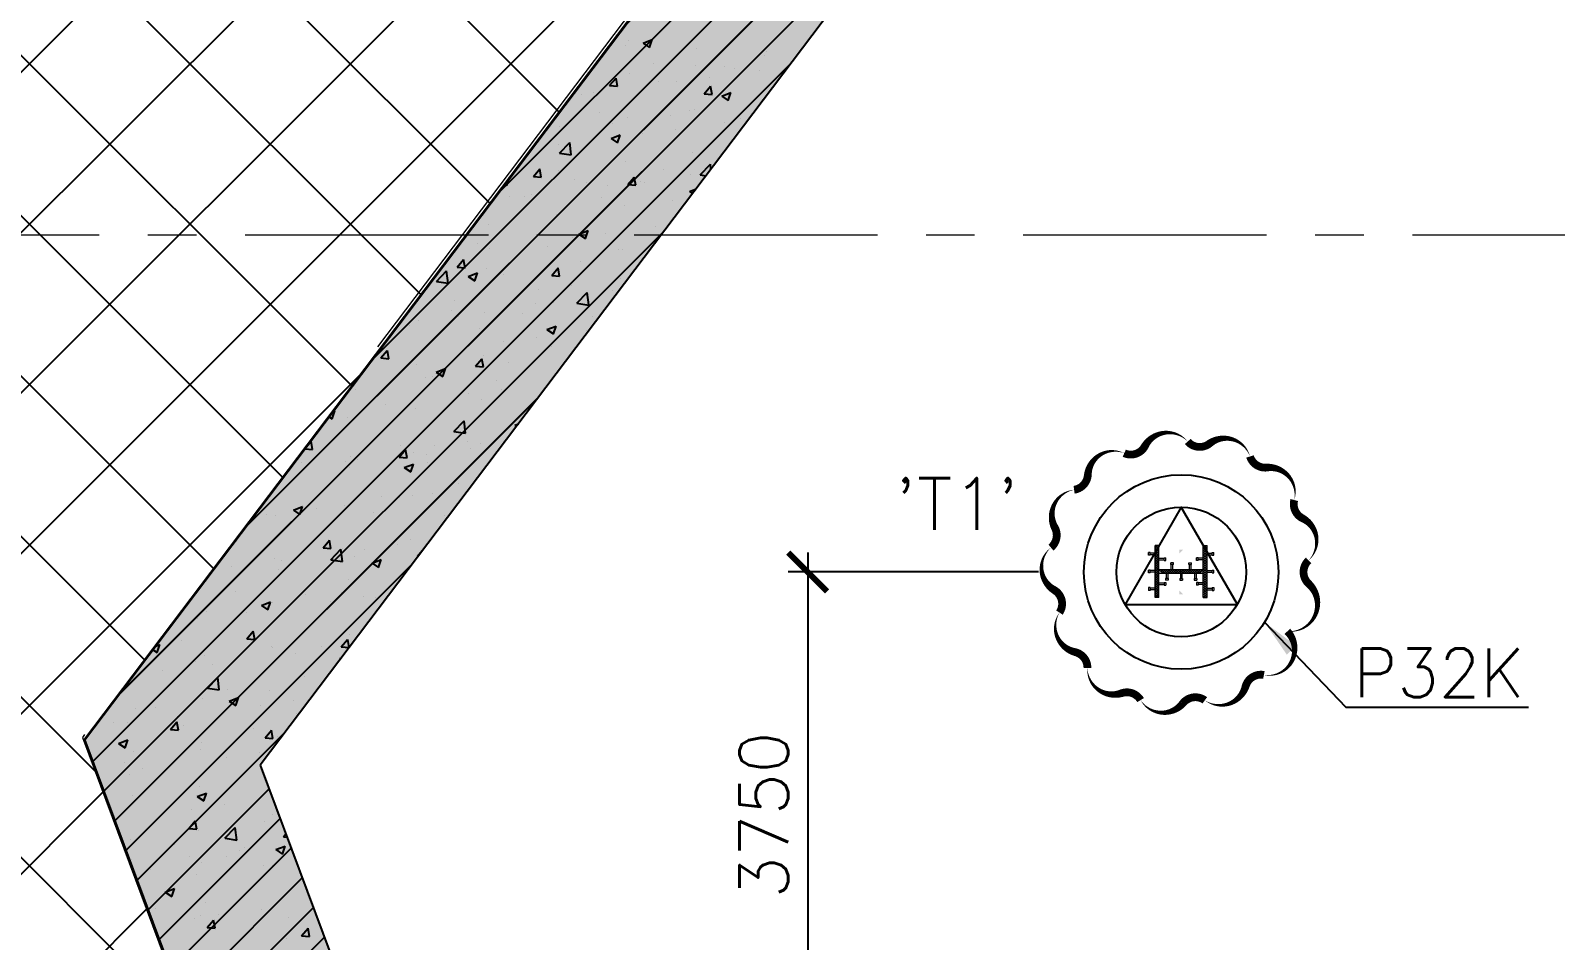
# Model space of a CAD drawing. Header units: millimetres. Extents: x -346728 to 1320345, y -537202 to -385966.
# Drawn here: x 128204 to 139963, y -429659 to -422639 of the extents above; entities that cross this region are included whole.
import ezdxf
from ezdxf.xclip import XClip

# ---------------------------------------------------------------- set-up
doc = ezdxf.new("R2010")
doc.units = ezdxf.units.MM
doc.header["$LTSCALE"] = 100
doc.header["$XCLIPFRAME"] = 2
doc.linetypes.add('DASHED2', pattern=[0.375, 0.25, -0.125])
doc.linetypes.add('X1326_GLB$0$CENTER', pattern=[2, 1.25, -0.25, 0.25, -0.25])
for name, color, linetype, lineweight in [('0 T TEXT', 7, 'Continuous', 13), ('KCMANH', 8, 'Continuous', 13), ('KINGPOST', 5, 'Continuous', 20), ('X1326_GLB$0$A-tim', 8, 'X1326_GLB$0$CENTER', 9)]:
    doc.layers.add(name, color=color, linetype=linetype, lineweight=lineweight)
doc.layers.add('CL load', color=1, linetype='Continuous', plot=False)
for name, color, linetype in [('hach', 253, 'Continuous'), ('PILE MARK', 8, 'Continuous'), ('PL', 3, 'Continuous'), ('PLT', 6, 'Continuous'), ('W2', 4, 'Continuous'), ('XR_1326_csPL$0$hach', 253, 'Continuous'), ('XR_1326_csPL$0$W2', 4, 'Continuous')]:
    doc.layers.add(name, color=color, linetype=linetype)
doc.styles.add('simplex', font='simplex.shx')
doc.dimstyles.new('100', dxfattribs={"dimscale": 150, "dimtxt": 2.5, "dimasz": 2, "dimexe": 1, "dimexo": 1, "dimgap": 1, "dimtad": 1, "dimdec": 0, "dimzin": 0, "dimdsep": 46, "dimtxsty": 'simplex', "dimblk": 'ARCHTICK', "dimcen": 1, "dimdle": 1, "dimclrd": 256, "dimclre": 256, "dimclrt": 6, "dimadec": 0, "dimazin": 0, "dimtfac": 1, "dimtdec": 0, "dimtix": 1, "dimtmove": 2, "dimatfit": 3, "dimfxl": 1, "dimtolj": 1, "dimtzin": 0, "dimarcsym": 0})
pattern_1 = [(45, (188543.33, 11377564.439), (-8.980256121, 8.980256121), []), (135, (188543.33, 11377564.439), (-8.980256121, -8.980256121), [])]

# ---------------------------------------------------------------- blocks, each defined once
blk = doc.blocks.new('_ArchTick')
at = {"color": 0, "linetype": 'ByBlock', "const_width": 0.15}
blk.add_lwpolyline([(-0.5, -0.5), (0.5, 0.5)], dxfattribs=at)
blk = doc.blocks.new('*D309')
at = {"layer": 'CL load', "lineweight": -2, "transparency": 16777216}
for p, q in [((134197, -426666), (134197, -430716)), ((135977, -426816), (134047, -426816)), ((135977, -430566), (134047, -430566))]:
    blk.add_line(p, q, dxfattribs=at)
at = {"layer": 'DEFPOINTS', "color": 0, "transparency": 16777216}
for p in [(136127, -426816, 0), (134197, -430566), (136127, -430566, 0)]:
    blk.add_point(p, dxfattribs=at)
at = {"layer": 'CL load', "lineweight": -2, "transparency": 16777216, "xscale": 300, "yscale": 300, "zscale": 300}
for p, rotation in [((134197, -426816), 90), ((134197, -430566), 270)]:
    blk.add_blockref('_ArchTick', p, dxfattribs=dict(at, rotation=rotation))
at = {"layer": 'CL load', "color": 6, "transparency": 16777216, "insert": (133859, -428691), "char_height": 375, "attachment_point": 5, "rotation": 90, "style": 'simplex'}
blk.add_mtext('\\A1;3750', dxfattribs=at)
blk = doc.blocks.new('LVL-KHUNGTEN')
blk.add_lwpolyline([(61072.9, 41092.8), (119123.5, 41092.8), (119123.5, 61.9), (61072.9, 61.9)], close=True)
blk = doc.blocks.new('mb duong hh')
at = {"layer": '0 T TEXT', "color": 8, "linetype": 'DASHED2', "ltscale": 300}
blk.add_lwpolyline([(75940, 34596), (80501, 41668), (80491, 88861), (75484, 93868), (-20031, 93860), (-33610, 75885), (-26182, 55955), (-6300, 2612), (0, 0)], close=True, dxfattribs=at)
blk = doc.blocks.new('MB HANG RAO TAM')
h = blk.add_hatch()
h.set_pattern_fill('ANSI37', color=8, scale=7000, style=0)
h.set_pattern_definition([(45, (527887.4, 631399.9), (-618.7184, 618.7184), []), (135, (527887.4, 631399.9), (-618.7184, -618.7184), [])])
h.paths.add_polyline_path([(89794, 74797), (94796, 69797), (94804, 22611), (90246, 15544), (52523, -1634), (34324, -9922), (14325, -19029), (8025, -16417), (-19267, 56832), (-5688, 74797), (41806, 74797), (65797, 74797)], flags=16)
h.paths.add_polyline_path([(-17293, 40146), (-15160, 40938), (-12777, 34516), (-15127, 33730), (-10493, 20001), (4784, -19373), (12548, -21453), (91490, 14752), (95488, 20874), (95620, 46027), (95770, 74597), (91825, 78101), (52350, 76926), (14008, 75822), (-9259, 75871), (-23844, 71027), (-24251, 60760)])
at = {"layer": 'XR_1326_csPL$0$W2', "color": 7, "ltscale": 0.5, "elevation": 0}
blk.add_lwpolyline([(8025, -16417), (14325, -19029), (90246, 15544), (94804, 22611), (94796, 69797), (89794, 74797), (-5688, 74797), (-19267, 56832)], close=True, dxfattribs=at)
blk = doc.blocks.new('KP50')
at = {"ltscale": 0.1}
h = blk.add_hatch(color=6, dxfattribs=at)
h.dxf.hatch_style = 1
h.paths.add_polyline_path([(14, 171), (-14, 171), (-14, 142)])
h.paths.add_polyline_path([(-14, -142), (-14, -171), (14, -171)])
at = {"layer": 'KCMANH', "linetype": 'ByBlock'}
h = blk.add_hatch(dxfattribs=at)
h.set_pattern_fill('ANSI37', color=6, scale=4, style=0)
h.set_pattern_definition(pattern_1)
h.paths.add_polyline_path([(-200, 200), (-200, 171), (200, 171), (200, 200)])
h = blk.add_hatch(dxfattribs=at)
h.set_pattern_fill('ANSI37', color=6, scale=4, style=0)
h.set_pattern_definition([(45, (188728.93, 11377564.439), (-8.980256121, 8.980256121), []), (135, (188728.93, 11377564.439), (-8.980256121, -8.980256121), [])])
h.paths.add_polyline_path([(14, 171), (-14, 142), (-14, -142), (14, -171)])
h = blk.add_hatch(dxfattribs=at)
h.set_pattern_fill('ANSI37', color=6, scale=4, style=0)
h.set_pattern_definition(pattern_1)
h.paths.add_polyline_path([(-200, -171), (-200, -200), (200, -200), (200, -171)])
for p, q in [((-125, 253), (-146, 253)), ((-146, 240), (-146, 253)), ((-125, 240), (-146, 240)), ((-142, 200), (-142, 240)), ((-129, 200), (-129, 240)), ((-125, 240), (-125, 253)), ((-10, 253), (10, 253)), ((-10, 240), (-10, 253)), ((-10, 240), (10, 240)), ((-6, 200), (-6, 240)), ((6, 200), (6, 240)), ((10, 240), (10, 253)), ((125, 253), (146, 253)), ((125, 240), (125, 253)), ((125, 240), (146, 240)), ((129, 200), (129, 240)), ((142, 200), (142, 240)), ((146, 240), (146, 253)), ((-85, 131), (-106, 131)), ((-106, 131), (-106, 118)), ((-85, 118), (-106, 118)), ((-102, 171), (-102, 131)), ((-89, 171), (-89, 131)), ((-85, 131), (-85, 118)), ((-67, 100), (-67, 120)), ((-54, 120), (-67, 120)), ((-54, 100), (-54, 120)), ((85, 131), (106, 131)), ((85, 131), (85, 118)), ((85, 118), (106, 118)), ((89, 171), (89, 131)), ((102, 171), (102, 131)), ((106, 131), (106, 118)), ((-54, 100), (-67, 100)), ((-67, 10), (-67, -10)), ((-54, 10), (-67, 10)), ((-14, 116), (-54, 116)), ((-14, 104), (-54, 104)), ((-54, 10), (-54, -10)), ((-14, 6), (-54, 6)), ((14, 76), (54, 76)), ((14, 64), (54, 64)), ((54, 60), (54, 80)), ((54, 80), (67, 80)), ((54, 60), (67, 60)), ((67, 60), (67, 80)), ((-54, -10), (-67, -10)), ((-67, -100), (-67, -120)), ((-54, -100), (-67, -100)), ((-14, -6), (-54, -6)), ((-54, -100), (-54, -120)), ((-14, -104), (-54, -104)), ((-14, -116), (-54, -116)), ((14, -64), (54, -64)), ((14, -76), (54, -76)), ((54, -60), (54, -80)), ((54, -60), (67, -60)), ((54, -80), (67, -80)), ((67, -60), (67, -80)), ((-142, -200), (-142, -240)), ((-129, -200), (-129, -240)), ((-85, -118), (-106, -118)), ((-106, -131), (-106, -118)), ((-85, -131), (-106, -131)), ((-102, -171), (-102, -131)), ((-89, -171), (-89, -131)), ((-85, -131), (-85, -118)), ((-54, -120), (-67, -120)), ((-6, -200), (-6, -240)), ((6, -200), (6, -240)), ((85, -118), (106, -118)), ((85, -131), (85, -118)), ((85, -131), (106, -131)), ((89, -171), (89, -131)), ((102, -171), (102, -131)), ((106, -131), (106, -118)), ((129, -200), (129, -240)), ((142, -200), (142, -240)), ((-125, -240), (-146, -240)), ((-146, -240), (-146, -253)), ((-125, -253), (-146, -253)), ((-125, -240), (-125, -253)), ((-10, -240), (10, -240)), ((-10, -240), (-10, -253)), ((-10, -253), (10, -253)), ((10, -240), (10, -253)), ((125, -240), (146, -240)), ((125, -240), (125, -253)), ((125, -253), (146, -253)), ((146, -240), (146, -253))]:
    blk.add_line(p, q, dxfattribs=at)
at = {"layer": 'KINGPOST', "color": 6, "linetype": 'ByBlock'}
for p, q in [((-200, 200), (200, 200)), ((-200, 171), (-200, 200)), ((-200, 171), (200, 171)), ((-14, 171), (-14, -171)), ((-14, 142), (14, 171)), ((14, 171), (14, -171)), ((200, 171), (200, 200)), ((-200, -171), (200, -171)), ((-200, -171), (-200, -200)), ((-200, -200), (200, -200)), ((-14, -142), (14, -171)), ((200, -171), (200, -200))]:
    blk.add_line(p, q, dxfattribs=at)
blk.add_lwpolyline([(-14, 0), (14, 0)], dxfattribs=at)
blk = doc.blocks.new('B1 Kingpost Layout Plan1')
at = {"layer": 'KCMANH', "linetype": 'ByBlock', "rotation": 90}
blk.add_blockref('KP50', (-13287, -12046, 0), dxfattribs=at)

msp = doc.modelspace()

# ---------------------------------------------------------------- hatches: boundary and pattern name
at = {"ltscale": 0.1}
h = msp.add_hatch(color=6, dxfattribs=at)
h.dxf.hatch_style = 1
h.paths.add_polyline_path([(137091.4, -426645.3), (137062.6, -426645.3), (137062.6, -426674.1)])
h.paths.add_polyline_path([(137062.6, -426958.9), (137062.6, -426987.7), (137091.4, -426987.7)])
at = {"layer": 'hach'}
h = msp.add_hatch(dxfattribs=at)
h.set_pattern_fill('ANSI31', color=256, scale=70)
h.set_pattern_definition([(45, (121918.56, -508591.22), (-157.15448, 157.15448), [])])
h.paths.add_polyline_path([(142200.7, -410142.2), (128621.2, -428107.5), (155914.1, -501359), (162214.1, -503970.9), (238136.4, -469396.6), (242695.2, -462329.4), (242687.2, -415142.7), (237685.1, -410142.2)])
h.paths.add_polyline_path([(142797.9, -411342.2), (129975.7, -428305.7), (156856.2, -500450.6), (162191.6, -502662.6), (237318.8, -468450.4), (241495.1, -461976.1), (241487, -415639.4), (237188.2, -411342.2)], flags=16)
h = msp.add_hatch(dxfattribs=at)
h.set_pattern_fill('AR-CONC', color=256, scale=4)
h.set_pattern_definition([(50, (121918.56, -508591.2), (728.7387, -63.7563), [76.2, -838.2]), (355, (121918.56, -508591.2), (-140.9737, 764.2274), [60.96, -670.5623]), (100.45144, (121979.3, -508596.54), (587.765, 700.471), [64.76, -712.361]), (46.1842, (121918.6, -508388), (1084.316, -168.1693), [114.3, -1257.3]), (96.63556, (122008.9, -508402), (949.6165, 989.7045), [97.14, -1068.5424]), (351.18415, (121918.6, -508388), (949.6165, 989.7045), [91.44, -1005.839]), (21, (122020.16, -508438.8), (606.4576, -409.0608), [76.2, -838.2]), (326, (122020.16, -508438.8), (247.208, 736.752), [60.96, -670.56]), (71.45144, (122070.7, -508472.9), (853.6657, 327.691), [64.76, -712.3598]), (37.5, (121918.56, -508591.22), (12.3544, 338.22016), [0, -662.432, 0, -680.72, 0, -673.1]), (7.5, (121918.56, -508591.22), (267.27865, 400.7223), [0, -388.112, 0, -647.192, 0, -256.54]), (327.5, (121692, -508591.22), (542.3624, -22.91498), [0, -254, 0, -792.48, 0, -1051.56]), (317.5, (121590.4, -508591.2), (592.5167, 101.706), [0, -330.2, 0, -526.288, 0, -746.76])])
h.paths.add_polyline_path([(142200.7, -410142.2), (128621.2, -428107.5), (155914.1, -501359), (162214.1, -503970.9), (238136.4, -469396.6), (242695.2, -462329.4), (242687.2, -415142.7), (237685.1, -410142.2)])
h.paths.add_polyline_path([(142797.9, -411342.2), (129975.7, -428305.7), (156856.2, -500450.6), (162191.6, -502662.6), (237318.8, -468450.4), (241495.1, -461976.1), (241487, -415639.4), (237188.2, -411342.2)], flags=16)

# ---------------------------------------------------------------- linework, layer by layer
at = {"color": 6, "elevation": -2718.3}
msp.add_lwpolyline([(138059.1, -426726.7, 0, 60, 0.5205671), (138012.4, -426402.2, 60, 60, -0.3534527), (137948.8, -426261.1, 0, 60, 0.5205671), (137736.4, -426010.8, 60, 60, -0.3534915), (137607.4, -425925.1, 0, 60, 0.5205671), (137294.6, -425826.2, 60, 60, -0.3944899), (137127.3, -425809.8, 0, 60, 0.520567), (136796.4, -425846.6, 60, 60, -0.3907151), (136638.2, -425900, 0, 60, 0.520567), (136356.9, -426068.8, 60, 60, -0.3534934), (136251.3, -426182.1, 0, 60, 0.5205671), (136102.8, -426474.8, 60, 60, -0.3571345), (136072.5, -426627.9, 0, 60, 0.520567), (136098.2, -426955.6, 60, 60, -0.4289707), (136138.5, -427129.5, 0, 60, 0.520567), (136259.3, -427434.3, 60, 60, -0.3534582), (136353.9, -427556.8, 0, 60, 0.520567), (136618.6, -427750.9, 60, 60, -0.3534893), (136763.9, -427804.3, 0, 60, 0.5205671), (137091.1, -427827.9, 60, 60, -0.3982747), (137259.1, -427806, 0, 60, 0.520567), (137573.7, -427697.6, 60, 60, -0.3869502), (137714.8, -427610.4, 0, 60, 0.7314349), (137895.4, -427274.1, 0, 60, 0.7206829), (138060, -426907.2, 60, 60, -0.4358983)], format="xyseb", close=True, dxfattribs=at)
at = {"layer": 'PL', "elevation": -1404.9}
msp.add_lwpolyline([(136644, -427066.5), (137510, -427066.5), (137077, -426316.5)], close=True, dxfattribs=at)
msp.add_lwpolyline([(136644, -427066.5), (137510, -427066.5), (137077, -426316.5)], close=True, dxfattribs=at)
at = {"layer": 'PL'}
for radius in [750, 750, 500, 500]:
    msp.add_circle((137077, -426816.5, -1404.9), radius, dxfattribs=at)
at = {"layer": 'W2', "ltscale": 0.5, "elevation": -1404.9}
for points in [[(142200.7, -410142.2), (128621.2, -428107.5), (155914.1, -501359), (162214.1, -503970.9), (238136.4, -469396.6), (242695.2, -462329.4), (242686.9, -415142.1), (237685.1, -410142.2)], [(142797.9, -411342.2), (129975.7, -428305.7), (156856.2, -500450.6), (162191.6, -502662.6), (237318.8, -468450.4), (241495.1, -461976.1), (241487, -415639.4), (237188.2, -411342.2)]]:
    msp.add_lwpolyline(points, close=True, dxfattribs=at)
at = {"layer": 'X1326_GLB$0$A-tim', "ltscale": 15}
msp.add_line((120859.5, -424216.4, -1404.9), (255546, -424216.4, -1404.9), dxfattribs=at)
at = {"layer": 'XR_1326_csPL$0$hach', "color": 250}
for p, q in [((131793.3, -423911, -1404.9), (137954.9, -417749.3, -1404.9)), ((130820.1, -425198.5, -1404.9), (136981.7, -419036.8, -1404.9)), ((129846.9, -426485.9, -1404.9), (136008.6, -420324.3, -1404.9)), ((128873.8, -427773.4, -1404.9), (135035.4, -421611.8, -1404.9)), ((132813, -422718.5, -1404.9), (132813, -422718.5, -1404.9)), ((132927.6, -422735.9, -1404.9), (132998.8, -422708.6, -1404.9)), ((132978.2, -422770, -1404.9), (132998.8, -422708.6, -1404.9)), ((132795.9, -422754.1, -1404.9), (132795.9, -422754.1, -1404.9)), ((132927.6, -422735.9, -1404.9), (132978.2, -422770, -1404.9)), ((133338.3, -422777, -1404.9), (133338.3, -422777, -1404.9)), ((133860.7, -422831.2, -1404.9), (133860.7, -422831.2, -1404.9)), ((133880.6, -422799.9, -1404.9), (133880.6, -422799.9, -1404.9)), ((128684.4, -428277.1, -1404.9), (134062.3, -422899.2, -1404.9)), ((133010.1, -422890.6, -1404.9), (133010.1, -422890.6, -1404.9)), ((133333, -422907.4, -1404.9), (133333, -422907.4, -1404.9)), ((133552.5, -422913.5, -1404.9), (133552.5, -422913.5, -1404.9)), ((133635.4, -422931.3, -1404.9), (133635.4, -422931.3, -1404.9)), ((133826.5, -422950.6, -1404.9), (133826.5, -422950.6, -1404.9)), ((132669.9, -423064.1, -1404.9), (132718.9, -423005.7, -1404.9)), ((132669.9, -423064.1, -1404.9), (132730.6, -423069.4, -1404.9)), ((132730.8, -423069.3, -1404.9), (132719.1, -423005.7, -1404.9)), ((132819.8, -422972.4, -1404.9), (132819.8, -422972.4, -1404.9)), ((133042.9, -423033, -1404.9), (133042.9, -423033, -1404.9)), ((133187.4, -423034.7, -1404.9), (133187.4, -423034.7, -1404.9)), ((133398.7, -423127.8, -1404.9), (133447.6, -423069.4, -1404.9)), ((133441.8, -423001.3, -1404.9), (133441.8, -423001.3, -1404.9)), ((133459.6, -423133.1, -1404.9), (133447.8, -423069.4, -1404.9)), ((132450.4, -423134.7, -1404.9), (132450.4, -423134.7, -1404.9)), ((132545.8, -423119.2, -1404.9), (132545.8, -423119.2, -1404.9)), ((133398.7, -423127.8, -1404.9), (133459.4, -423133.1, -1404.9)), ((133534.1, -423144.9, -1404.9), (133605.2, -423117.6, -1404.9)), ((133534.1, -423145, -1404.9), (133584.6, -423179.1, -1404.9)), ((133584.6, -423179.1, -1404.9), (133605.2, -423117.7, -1404.9)), ((133848.4, -423169.4, -1404.9), (133848.4, -423169.4, -1404.9)), ((132593.8, -423270.5, -1404.9), (132593.8, -423270.5, -1404.9)), ((132807.5, -423310.6, -1404.9), (132807.5, -423310.6, -1404.9)), ((133136.1, -423293.5, -1404.9), (133136.1, -423293.5, -1404.9)), ((133286.3, -423256.1, -1404.9), (133286.3, -423256.1, -1404.9)), ((133320.7, -423245.6, -1404.9), (133320.7, -423245.6, -1404.9)), ((133678.5, -423316.4, -1404.9), (133678.5, -423316.4, -1404.9)), ((132285.8, -423382.2, -1404.9), (132285.8, -423382.2, -1404.9)), ((132693.8, -423357.8, -1404.9), (132693.8, -423357.8, -1404.9)), ((132920.1, -423435.5, -1404.9), (132920.1, -423435.5, -1404.9)), ((133174.5, -423402, -1404.9), (133174.5, -423402, -1404.9)), ((133559.3, -423351.3, -1404.9), (133559.3, -423351.3, -1404.9)), ((132278.5, -423519.9, -1404.9), (132278.5, -423519.9, -1404.9)), ((132283.4, -423584.8, -1404.9), (132362.5, -423502.4, -1404.9)), ((132373.8, -423598.8, -1404.9), (132362.6, -423502.3, -1404.9)), ((132680.4, -423472.6, -1404.9), (132751.6, -423445.3, -1404.9)), ((132680.4, -423472.7, -1404.9), (132730.9, -423506.8, -1404.9)), ((132731, -423506.8, -1404.9), (132751.6, -423445.4, -1404.9)), ((132283.4, -423584.9, -1404.9), (132373.8, -423598.9, -1404.9)), ((132795.1, -423648.8, -1404.9), (132795.1, -423648.8, -1404.9)), ((133308.3, -423583.8, -1404.9), (133308.3, -423583.8, -1404.9)), ((133367.7, -423753, -1404.9), (133446.8, -423670.5, -1404.9)), ((133451.2, -423707.6, -1404.9), (133446.9, -423670.5, -1404.9)), ((131877.3, -423834.5, -1404.9), (131897.9, -423773.1, -1404.9)), ((131897.4, -423773.2, -1404.9), (131897.9, -423773, -1404.9)), ((132082.2, -423764.5, -1404.9), (132131.1, -423706.2, -1404.9)), ((132082.2, -423764.5, -1404.9), (132142.9, -423769.8, -1404.9)), ((132143.1, -423769.8, -1404.9), (132131.3, -423706.1, -1404.9)), ((132273.5, -423720.4, -1404.9), (132273.5, -423720.4, -1404.9)), ((132395.9, -423789.7, -1404.9), (132395.9, -423789.7, -1404.9)), ((132810.9, -423828.3, -1404.9), (132859.9, -423769.9, -1404.9)), ((132871.8, -423833.6, -1404.9), (132860, -423769.9, -1404.9)), ((133081.8, -423713.4, -1404.9), (133081.8, -423713.4, -1404.9)), ((133292, -423752, -1404.9), (133292, -423752, -1404.9)), ((133367.7, -423753.1, -1404.9), (133411.7, -423759.9, -1404.9)), ((131859.9, -423822.8, -1404.9), (131877.3, -423834.5, -1404.9)), ((132067.8, -423903.3, -1404.9), (132067.8, -423903.3, -1404.9)), ((132489.3, -423815.1, -1404.9), (132489.3, -423815.1, -1404.9)), ((132652.9, -423836.2, -1404.9), (132652.9, -423836.2, -1404.9)), ((132810.9, -423828.3, -1404.9), (132871.6, -423833.6, -1404.9)), ((132907.2, -423802.7, -1404.9), (132907.2, -423802.7, -1404.9)), ((132938.3, -423812.6, -1404.9), (132938.3, -423812.6, -1404.9)), ((133286.9, -423881.7, -1404.9), (133333, -423864, -1404.9)), ((133286.9, -423881.7, -1404.9), (133308.6, -423896.4, -1404.9)), ((131896.8, -423916.8, -1404.9), (131896.8, -423916.8, -1404.9)), ((132011.2, -423920.7, -1404.9), (132011.2, -423920.7, -1404.9)), ((132610.1, -423926.2, -1404.9), (132610.1, -423926.2, -1404.9)), ((132782.8, -423987.1, -1404.9), (132782.8, -423987.1, -1404.9)), ((133152.5, -423949.1, -1404.9), (133152.5, -423949.1, -1404.9)), ((131733.4, -424134.8, -1404.9), (131733.4, -424134.8, -1404.9)), ((132261.1, -424058.6, -1404.9), (132261.1, -424058.6, -1404.9)), ((128769.7, -428506.1, -1404.9), (133089.1, -424186.7, -1404.9)), ((132385.6, -424236.9, -1404.9), (132385.6, -424236.9, -1404.9)), ((132433.2, -424209.4, -1404.9), (132504.4, -424182.1, -1404.9)), ((132433.2, -424209.4, -1404.9), (132483.7, -424243.5, -1404.9)), ((132483.7, -424243.5, -1404.9), (132504.3, -424182.1, -1404.9)), ((132639.9, -424203.4, -1404.9), (132639.9, -424203.4, -1404.9)), ((133024.7, -424152.8, -1404.9), (133024.7, -424152.8, -1404.9)), ((131651.4, -424283.2, -1404.9), (131651.4, -424283.2, -1404.9)), ((131743.9, -424321.4, -1404.9), (131743.9, -424321.4, -1404.9)), ((132193.8, -424306.2, -1404.9), (132193.8, -424306.2, -1404.9)), ((132736.1, -424329.1, -1404.9), (132736.1, -424329.1, -1404.9)), ((132770.4, -424325.3, -1404.9), (132770.4, -424325.3, -1404.9)), ((131333.8, -424574.5, -1404.9), (131412.9, -424492.1, -1404.9)), ((131424.2, -424588.5, -1404.9), (131413, -424492.1, -1404.9)), ((131494.4, -424465, -1404.9), (131543.4, -424406.6, -1404.9)), ((131494.4, -424465, -1404.9), (131555.1, -424470.3, -1404.9)), ((131555.3, -424470.3, -1404.9), (131543.5, -424406.6, -1404.9)), ((131721.1, -424473, -1404.9), (131721.1, -424473, -1404.9)), ((132223.1, -424528.8, -1404.9), (132272.1, -424470.4, -1404.9)), ((132248.8, -424396.8, -1404.9), (132248.8, -424396.8, -1404.9)), ((132284, -424534, -1404.9), (132272.3, -424470.4, -1404.9)), ((132447.4, -424421.3, -1404.9), (132447.4, -424421.3, -1404.9)), ((131333.8, -424574.6, -1404.9), (131424.2, -424588.6, -1404.9)), ((131579.5, -424537.1, -1404.9), (131630.1, -424571.2, -1404.9)), ((131579.6, -424537.1, -1404.9), (131650.7, -424509.8, -1404.9)), ((131630.1, -424571.2, -1404.9), (131650.7, -424509.8, -1404.9)), ((131854.9, -424523, -1404.9), (131854.9, -424523, -1404.9)), ((132223.1, -424528.8, -1404.9), (132283.9, -424534.1, -1404.9)), ((132372.6, -424604.1, -1404.9), (132372.6, -424604.1, -1404.9)), ((132757.4, -424553.5, -1404.9), (132757.4, -424553.5, -1404.9)), ((131262.3, -424624.7, -1404.9), (131262.3, -424624.7, -1404.9)), ((131476.6, -424722.1, -1404.9), (131476.6, -424722.1, -1404.9)), ((132118.3, -424637.6, -1404.9), (132118.3, -424637.6, -1404.9)), ((132418.1, -424742.7, -1404.9), (132497.2, -424660.2, -1404.9)), ((132508.5, -424756.7, -1404.9), (132497.3, -424660.2, -1404.9)), ((132690.8, -424644.4, -1404.9), (132690.8, -424644.4, -1404.9)), ((131453.6, -424802.4, -1404.9), (131453.6, -424802.4, -1404.9)), ((131505.8, -424847.8, -1404.9), (131505.8, -424847.8, -1404.9)), ((131708.7, -424811.2, -1404.9), (131708.7, -424811.2, -1404.9)), ((131995.9, -424825.3, -1404.9), (131995.9, -424825.3, -1404.9)), ((132098.3, -424746.1, -1404.9), (132098.3, -424746.1, -1404.9)), ((132236.4, -424735, -1404.9), (132236.4, -424735, -1404.9)), ((132418.1, -424742.8, -1404.9), (132508.5, -424756.8, -1404.9)), ((132538.3, -424848.2, -1404.9), (132538.3, -424848.2, -1404.9)), ((131125.4, -424916, -1404.9), (131125.4, -424916, -1404.9)), ((131195.5, -424876.3, -1404.9), (131195.5, -424876.3, -1404.9)), ((131667.8, -424938.9, -1404.9), (131667.8, -424938.9, -1404.9)), ((132186, -424946.1, -1404.9), (132257.2, -424918.8, -1404.9)), ((132186, -424946.2, -1404.9), (132236.5, -424980.3, -1404.9)), ((132210.2, -424961.8, -1404.9), (132210.2, -424961.8, -1404.9)), ((132236.5, -424980.3, -1404.9), (132257.1, -424918.9, -1404.9)), ((132490.2, -424954.2, -1404.9), (132490.2, -424954.2, -1404.9)), ((131851, -425038.4, -1404.9), (131851, -425038.4, -1404.9)), ((132105.4, -425004.9, -1404.9), (132105.4, -425004.9, -1404.9)), ((132224.1, -425073.3, -1404.9), (132224.1, -425073.3, -1404.9)), ((130906.6, -425165.5, -1404.9), (130955.6, -425107.1, -1404.9)), ((130906.6, -425165.5, -1404.9), (130967.3, -425170.8, -1404.9)), ((130967.5, -425170.8, -1404.9), (130955.8, -425107.1, -1404.9)), ((131209.4, -425122.8, -1404.9), (131209.4, -425122.8, -1404.9)), ((131635.4, -425229.2, -1404.9), (131684.3, -425170.9, -1404.9)), ((131696.3, -425234.5, -1404.9), (131684.5, -425170.8, -1404.9)), ((131696.4, -425149.4, -1404.9), (131696.4, -425149.4, -1404.9)), ((131893.8, -425203.3, -1404.9), (131893.8, -425203.3, -1404.9)), ((131183.2, -425214.5, -1404.9), (131183.2, -425214.5, -1404.9)), ((131251.4, -425318.9, -1404.9), (131251.4, -425318.9, -1404.9)), ((131301.3, -425305, -1404.9), (131301.3, -425305, -1404.9)), ((131332.3, -425273.8, -1404.9), (131403.5, -425246.5, -1404.9)), ((131332.3, -425273.9, -1404.9), (131382.9, -425308, -1404.9)), ((131382.9, -425308, -1404.9), (131403.5, -425246.6, -1404.9)), ((131635.4, -425229.2, -1404.9), (131696.1, -425234.5, -1404.9)), ((130708.8, -425406.7, -1404.9), (130708.8, -425406.7, -1404.9)), ((131583.7, -425439.1, -1404.9), (131583.7, -425439.1, -1404.9)), ((131793.8, -425341.8, -1404.9), (131793.8, -425341.8, -1404.9)), ((131838.1, -425405.6, -1404.9), (131838.1, -425405.6, -1404.9)), ((128855, -428735.1, -1404.9), (132115.9, -425474.2, -1404.9)), ((130942.1, -425523.5, -1404.9), (130942.1, -425523.5, -1404.9)), ((131170.8, -425552.7, -1404.9), (131170.8, -425552.7, -1404.9)), ((131684, -425487.7, -1404.9), (131684, -425487.7, -1404.9)), ((130503, -425618, -1404.9), (130529.2, -425635.6, -1404.9)), ((130529.2, -425635.7, -1404.9), (130549.8, -425574.3, -1404.9)), ((130530.5, -425581.6, -1404.9), (130549.8, -425574.2, -1404.9)), ((130557.3, -425574.2, -1404.9), (130557.3, -425574.2, -1404.9)), ((130649.2, -425624.2, -1404.9), (130649.2, -425624.2, -1404.9)), ((131468.5, -425732.4, -1404.9), (131547.6, -425649.9, -1404.9)), ((131558.9, -425746.4, -1404.9), (131547.7, -425649.9, -1404.9)), ((131938.8, -425682.9, -1404.9), (131966.1, -425672.4, -1404.9)), ((131468.5, -425732.5, -1404.9), (131558.9, -425746.5, -1404.9)), ((131938.8, -425682.9, -1404.9), (131951.6, -425691.6, -1404.9)), ((130318.9, -425865.9, -1404.9), (130367.8, -425807.6, -1404.9)), ((130318.9, -425865.9, -1404.9), (130379.6, -425871.3, -1404.9)), ((130379.8, -425871.2, -1404.9), (130368, -425807.5, -1404.9)), ((130511.2, -425815.1, -1404.9), (130511.2, -425815.1, -1404.9)), ((131047.6, -425929.7, -1404.9), (131096.6, -425871.3, -1404.9)), ((131053.6, -425838, -1404.9), (131053.6, -425838, -1404.9)), ((131108.5, -425935, -1404.9), (131096.7, -425871.3, -1404.9)), ((131158.5, -425890.9, -1404.9), (131158.5, -425890.9, -1404.9)), ((131316.5, -425839.8, -1404.9), (131316.5, -425839.8, -1404.9)), ((131570.8, -425806.3, -1404.9), (131570.8, -425806.3, -1404.9)), ((131596, -425860.9, -1404.9), (131596, -425860.9, -1404.9)), ((131671.7, -425825.9, -1404.9), (131671.7, -425825.9, -1404.9)), ((131851.9, -425809.5, -1404.9), (131851.9, -425809.5, -1404.9)), ((130290, -425974.9, -1404.9), (130290, -425974.9, -1404.9)), ((130636.8, -425962.5, -1404.9), (130636.8, -425962.5, -1404.9)), ((130666.8, -426012.9, -1404.9), (130666.8, -426012.9, -1404.9)), ((130674.8, -425924.3, -1404.9), (130674.8, -425924.3, -1404.9)), ((130725.5, -425951.6, -1404.9), (130725.5, -425951.6, -1404.9)), ((131047.6, -425929.7, -1404.9), (131108.3, -425935, -1404.9)), ((131085.1, -426010.6, -1404.9), (131156.3, -425983.3, -1404.9)), ((131085.1, -426010.6, -1404.9), (131135.7, -426044.7, -1404.9)), ((131135.7, -426044.7, -1404.9), (131156.3, -425983.3, -1404.9)), ((131259.3, -425911.2, -1404.9), (131259.3, -425911.2, -1404.9)), ((131267.8, -425974.5, -1404.9), (131267.8, -425974.5, -1404.9)), ((131502.8, -426134.3, -1404.9), (131502.8, -426134.3, -1404.9)), ((130910.3, -426236, -1404.9), (130910.3, -426236, -1404.9)), ((131049.2, -426240.5, -1404.9), (131049.2, -426240.5, -1404.9)), ((131146.1, -426229.1, -1404.9), (131146.1, -426229.1, -1404.9)), ((131303.5, -426207, -1404.9), (131303.5, -426207, -1404.9)), ((130022.7, -426375.7, -1404.9), (130022.7, -426375.7, -1404.9)), ((130096.8, -426376.9, -1404.9), (130096.8, -426376.9, -1404.9)), ((130231.4, -426338.3, -1404.9), (130282, -426372.4, -1404.9)), ((130231.5, -426338.3, -1404.9), (130302.6, -426310.9, -1404.9)), ((130282, -426372.4, -1404.9), (130302.6, -426311, -1404.9)), ((130309.1, -426331.6, -1404.9), (130309.1, -426331.6, -1404.9)), ((130317.8, -426337.7, -1404.9), (130317.8, -426337.7, -1404.9)), ((130407.5, -426325, -1404.9), (130407.5, -426325, -1404.9)), ((130624.5, -426300.7, -1404.9), (130624.5, -426300.7, -1404.9)), ((130851.5, -426354.5, -1404.9), (130851.5, -426354.5, -1404.9)), ((131393.8, -426377.4, -1404.9), (131393.8, -426377.4, -1404.9)), ((129782.7, -426570.9, -1404.9), (129791.8, -426571.7, -1404.9)), ((129792, -426571.7, -1404.9), (129790.1, -426561.2, -1404.9)), ((130459.8, -426630.2, -1404.9), (130508.8, -426571.8, -1404.9)), ((130520.7, -426635.5, -1404.9), (130509, -426571.8, -1404.9)), ((131036.2, -426607.8, -1404.9), (131036.2, -426607.8, -1404.9)), ((131133.8, -426567.4, -1404.9), (131133.8, -426567.4, -1404.9)), ((130084.4, -426715.1, -1404.9), (130084.4, -426715.1, -1404.9)), ((130140.2, -426725.7, -1404.9), (130140.2, -426725.7, -1404.9)), ((130459.8, -426630.2, -1404.9), (130520.6, -426635.5, -1404.9)), ((130518.9, -426722.1, -1404.9), (130598, -426639.6, -1404.9)), ((130518.9, -426722.2, -1404.9), (130609.3, -426736.2, -1404.9)), ((130609.3, -426736.1, -1404.9), (130598, -426639.6, -1404.9)), ((130612.1, -426638.9, -1404.9), (130612.1, -426638.9, -1404.9)), ((130705.8, -426693.3, -1404.9), (130705.8, -426693.3, -1404.9)), ((130781.9, -426641.2, -1404.9), (130781.9, -426641.2, -1404.9)), ((130837.9, -426747.3, -1404.9), (130909.1, -426720, -1404.9)), ((130888.5, -426781.5, -1404.9), (130909.1, -426720.1, -1404.9)), ((131188.6, -426693.9, -1404.9), (131237.5, -426635.6, -1404.9)), ((131188.6, -426693.9, -1404.9), (131193.6, -426694.4, -1404.9)), ((131237.8, -426635.9, -1404.9), (131237.7, -426635.5, -1404.9)), ((128940.4, -428964, -1404.9), (131142.8, -426761.6, -1404.9)), ((129755.5, -426776.4, -1404.9), (129755.5, -426776.4, -1404.9)), ((130113.3, -426795, -1404.9), (130113.3, -426795, -1404.9)), ((130837.9, -426747.4, -1404.9), (130888.4, -426781.5, -1404.9)), ((129783.1, -426964.3, -1404.9), (129783.1, -426964.3, -1404.9)), ((130111.3, -426850.7, -1404.9), (130111.3, -426850.7, -1404.9)), ((130653.6, -426873.6, -1404.9), (130653.6, -426873.6, -1404.9)), ((129984.2, -427075.1, -1404.9), (130034.8, -427109.2, -1404.9)), ((129984.3, -427075, -1404.9), (130055.4, -427047.7, -1404.9)), ((130034.8, -427109.2, -1404.9), (130055.4, -427047.8, -1404.9)), ((130072.1, -427053.3, -1404.9), (130072.1, -427053.3, -1404.9)), ((130325.5, -426987.2, -1404.9), (130325.5, -426987.2, -1404.9)), ((130514.6, -427042, -1404.9), (130514.6, -427042, -1404.9)), ((130599.8, -426977.1, -1404.9), (130599.8, -426977.1, -1404.9)), ((130769, -427008.5, -1404.9), (130769, -427008.5, -1404.9)), ((130867.8, -427010.1, -1404.9), (130867.8, -427010.1, -1404.9)), ((129488.2, -427177.1, -1404.9), (129488.2, -427177.1, -1404.9)), ((129558.9, -427118.3, -1404.9), (129558.9, -427118.3, -1404.9)), ((129873, -427126.4, -1404.9), (129873, -427126.4, -1404.9)), ((129872.1, -427330.6, -1404.9), (129921, -427272.3, -1404.9)), ((129933, -427335.9, -1404.9), (129921.2, -427272.2, -1404.9)), ((130587.4, -427315.3, -1404.9), (130587.4, -427315.3, -1404.9)), ((130663.8, -427299.5, -1404.9), (130663.8, -427299.5, -1404.9)), ((129146, -427413.2, -1404.9), (129181.1, -427436.8, -1404.9)), ((129163.5, -427390.1, -1404.9), (129201.7, -427375.4, -1404.9)), ((129181.1, -427436.8, -1404.9), (129201.7, -427375.4, -1404.9)), ((129366.8, -427344.3, -1404.9), (129366.8, -427344.3, -1404.9)), ((129872.1, -427330.6, -1404.9), (129932.8, -427336, -1404.9)), ((129909.1, -427367.2, -1404.9), (129909.1, -427367.2, -1404.9)), ((130059.7, -427391.5, -1404.9), (130059.7, -427391.5, -1404.9)), ((130071.3, -427401.2, -1404.9), (130071.3, -427401.2, -1404.9)), ((130451.5, -427390.1, -1404.9), (130451.5, -427390.1, -1404.9)), ((130501.7, -427409.2, -1404.9), (130501.7, -427409.2, -1404.9)), ((130600.8, -427394.4, -1404.9), (130649.8, -427336, -1404.9)), ((130600.8, -427394.4, -1404.9), (130660.5, -427399.6, -1404.9)), ((130661.5, -427398.4, -1404.9), (130650, -427336, -1404.9)), ((129478.8, -427502.9, -1404.9), (129478.8, -427502.9, -1404.9)), ((129546.5, -427456.6, -1404.9), (129546.5, -427456.6, -1404.9)), ((129605.7, -427527.2, -1404.9), (129605.7, -427527.2, -1404.9)), ((130247.3, -427442.7, -1404.9), (130247.3, -427442.7, -1404.9)), ((130590.7, -427484.1, -1404.9), (130599.2, -427480.8, -1404.9)), ((130590.7, -427484.1, -1404.9), (130594.7, -427486.8, -1404.9)), ((129220.9, -427577.8, -1404.9), (129220.9, -427577.8, -1404.9)), ((129569.2, -427711.8, -1404.9), (129648.4, -427629.3, -1404.9)), ((129659.6, -427725.8, -1404.9), (129648.4, -427629.3, -1404.9)), ((130314.8, -427624.3, -1404.9), (130314.8, -427624.3, -1404.9)), ((129569.3, -427711.9, -1404.9), (129659.6, -427725.9, -1404.9)), ((129722.2, -427726, -1404.9), (129722.2, -427726, -1404.9)), ((129737.1, -427811.8, -1404.9), (129808.2, -427784.5, -1404.9)), ((129787.6, -427845.9, -1404.9), (129808.2, -427784.5, -1404.9)), ((130047.4, -427729.7, -1404.9), (130047.4, -427729.7, -1404.9)), ((129012.5, -427866.3, -1404.9), (129012.5, -427866.3, -1404.9)), ((129129.7, -427827.7, -1404.9), (129129.7, -427827.7, -1404.9)), ((129168.9, -427863.4, -1404.9), (129168.9, -427863.4, -1404.9)), ((129534.2, -427794.8, -1404.9), (129534.2, -427794.8, -1404.9)), ((129711.3, -427886.3, -1404.9), (129711.3, -427886.3, -1404.9)), ((129737, -427811.8, -1404.9), (129787.6, -427845.9, -1404.9)), ((129980.1, -427843.4, -1404.9), (129980.1, -427843.4, -1404.9)), ((130234.4, -427809.9, -1404.9), (130234.4, -427809.9, -1404.9)), ((128699.3, -428012, -1404.9), (128699.3, -428012, -1404.9)), ((128840.8, -427977, -1404.9), (128840.8, -427977, -1404.9)), ((128953.6, -427978.5, -1404.9), (128953.6, -427978.5, -1404.9)), ((129284.3, -428031.1, -1404.9), (129333.3, -427972.7, -1404.9)), ((129345.2, -428036.4, -1404.9), (129333.5, -427972.7, -1404.9)), ((129338.4, -427927.9, -1404.9), (129338.4, -427927.9, -1404.9)), ((129383.1, -427999.9, -1404.9), (129383.1, -427999.9, -1404.9)), ((129925.5, -428022.8, -1404.9), (129925.5, -428022.8, -1404.9)), ((130253.6, -427909.3, -1404.9), (130253.6, -427909.3, -1404.9)), ((128883.4, -428139.5, -1404.9), (128954.5, -428112.1, -1404.9)), ((128883.4, -428139.5, -1404.9), (128933.9, -428173.6, -1404.9)), ((128933.9, -428173.6, -1404.9), (128954.5, -428112.2, -1404.9)), ((129025.7, -429193, -1404.9), (130169.6, -428049.1, -1404.9)), ((129284.3, -428031.1, -1404.9), (129345, -428036.4, -1404.9)), ((129521.8, -428133, -1404.9), (129521.8, -428133, -1404.9)), ((130013, -428094.9, -1404.9), (130062, -428036.5, -1404.9)), ((130013, -428094.9, -1404.9), (130073.8, -428100.2, -1404.9)), ((130035, -428068, -1404.9), (130035, -428068, -1404.9)), ((130073.9, -428100.2, -1404.9), (130062.2, -428036.5, -1404.9)), ((130110.3, -428081.5, -1404.9), (130110.3, -428081.5, -1404.9)), ((129000.2, -428204.5, -1404.9), (129000.2, -428204.5, -1404.9)), ((129517.8, -428183.3, -1404.9), (129517.8, -428183.3, -1404.9)), ((129712.8, -428244.1, -1404.9), (129712.8, -428244.1, -1404.9)), ((129967.1, -428210.6, -1404.9), (129967.1, -428210.6, -1404.9)), ((128925.2, -428285, -1404.9), (128925.2, -428285, -1404.9)), ((129071.1, -428328.6, -1404.9), (129071.1, -428328.6, -1404.9)), ((128966.8, -428379.9, -1404.9), (128966.8, -428379.9, -1404.9)), ((129111, -429422, -1404.9), (130044, -428489.1, -1404.9)), ((129509.1, -428402.8, -1404.9), (129509.1, -428402.8, -1404.9)), ((129509.5, -428471.2, -1404.9), (129509.5, -428471.2, -1404.9)), ((128987.8, -428542.8, -1404.9), (128987.8, -428542.8, -1404.9)), ((129489.8, -428548.5, -1404.9), (129561, -428521.2, -1404.9)), ((129489.8, -428548.6, -1404.9), (129540.4, -428582.7, -1404.9)), ((129540.4, -428582.7, -1404.9), (129561, -428521.3, -1404.9)), ((129699.9, -428611.4, -1404.9), (129699.9, -428611.4, -1404.9)), ((129196.3, -429651, -1404.9), (130129.3, -428718, -1404.9)), ((129445.5, -428644.9, -1404.9), (129445.5, -428644.9, -1404.9)), ((130068.3, -428687.8, -1404.9), (130068.3, -428687.8, -1404.9)), ((129425.3, -428795.3, -1404.9), (129474.3, -428737, -1404.9)), ((129425.3, -428795.3, -1404.9), (129486, -428800.7, -1404.9)), ((129486.2, -428800.6, -1404.9), (129474.4, -428736.9, -1404.9)), ((129475.8, -428789.5, -1404.9), (129475.8, -428789.5, -1404.9)), ((129497.1, -428809.4, -1404.9), (129497.1, -428809.4, -1404.9)), ((129703.9, -428869.7, -1404.9), (129783.1, -428787.2, -1404.9)), ((129794.3, -428883.7, -1404.9), (129783.1, -428787.2, -1404.9)), ((130010.3, -428744.4, -1404.9), (130010.3, -428744.4, -1404.9)), ((130154, -428859.1, -1404.9), (130173.3, -428836.1, -1404.9)), ((128975.5, -428881, -1404.9), (128975.5, -428881, -1404.9)), ((129281.6, -429880, -1404.9), (130214.6, -428947, -1404.9)), ((129311.3, -428922, -1404.9), (129311.3, -428922, -1404.9)), ((129704, -428869.8, -1404.9), (129794.3, -428883.8, -1404.9)), ((129817.4, -428961.4, -1404.9), (129817.4, -428961.4, -1404.9)), ((129853.7, -428944.9, -1404.9), (129853.7, -428944.9, -1404.9)), ((130096.3, -428957.6, -1404.9), (130167.4, -428930.3, -1404.9)), ((130096.3, -428957.6, -1404.9), (130146.8, -428991.7, -1404.9)), ((130146.8, -428991.7, -1404.9), (130167.4, -428930.3, -1404.9)), ((130154, -428859.1, -1404.9), (130182.8, -428861.6, -1404.9)), ((128983.2, -429035.5, -1404.9), (128983.2, -429035.5, -1404.9)), ((129178.2, -429045.6, -1404.9), (129178.2, -429045.6, -1404.9)), ((129432.6, -429012.1, -1404.9), (129432.6, -429012.1, -1404.9)), ((129525.5, -429058.4, -1404.9), (129525.5, -429058.4, -1404.9)), ((129719.3, -429012.5, -1404.9), (129719.3, -429012.5, -1404.9)), ((129997.9, -429082.6, -1404.9), (129997.9, -429082.6, -1404.9)), ((130067.9, -429081.4, -1404.9), (130067.9, -429081.4, -1404.9)), ((129126.7, -429114.2, -1404.9), (129126.7, -429114.2, -1404.9)), ((129367, -430109, -1404.9), (130299.9, -429176, -1404.9)), ((129484.7, -429147.7, -1404.9), (129484.7, -429147.7, -1404.9)), ((129242.6, -429285.3, -1404.9), (129313.8, -429258, -1404.9)), ((129242.6, -429285.3, -1404.9), (129293.2, -429319.4, -1404.9)), ((129293.2, -429319.4, -1404.9), (129313.8, -429258, -1404.9)), ((130191.7, -429277.7, -1404.9), (130191.7, -429277.7, -1404.9)), ((129165.3, -429412.8, -1404.9), (129165.3, -429412.8, -1404.9)), ((129452.3, -430338, -1404.9), (130385.3, -429405, -1404.9)), ((129550.1, -429362.2, -1404.9), (129550.1, -429362.2, -1404.9)), ((129985.6, -429420.8, -1404.9), (129985.6, -429420.8, -1404.9)), ((130107.3, -429368.1, -1404.9), (130107.3, -429368.1, -1404.9)), ((129472.4, -429485.9, -1404.9), (129472.4, -429485.9, -1404.9)), ((129514.8, -429469.8, -1404.9), (129514.8, -429469.8, -1404.9)), ((129566.2, -429559.6, -1404.9), (129615.2, -429501.2, -1404.9)), ((129627.1, -429564.9, -1404.9), (129615.4, -429501.2, -1404.9)), ((129651.5, -429461.3, -1404.9), (129651.5, -429461.3, -1404.9)), ((130193.9, -429484.2, -1404.9), (130193.9, -429484.2, -1404.9)), ((129537.6, -430567, -1404.9), (130470.6, -429634, -1404.9)), ((129566.2, -429559.6, -1404.9), (129627, -429564.9, -1404.9)), ((130178.8, -429644.9, -1404.9), (130178.8, -429644.9, -1404.9)), ((130295, -429623.3, -1404.9), (130344, -429565, -1404.9)), ((130295, -429623.3, -1404.9), (130355.7, -429628.6, -1404.9)), ((130355.9, -429628.6, -1404.9), (130344.1, -429564.9, -1404.9))]:
    msp.add_line(p, q, dxfattribs=at)
at = {"layer": 'XR_1326_csPL$0$W2', "color": 7, "ltscale": 0.5}
for p, q in [((142200.7, -410142.2, -1404.9), (128621.2, -428107.5, -1404.9)), ((142797.9, -411342.2, -1404.9), (129975.7, -428305.7, -1404.9)), ((128621.2, -428107.5, -1404.9), (155914.1, -501359, -1404.9)), ((129975.7, -428305.7, -1404.9), (156856.2, -500450.6, -1404.9))]:
    msp.add_line(p, q, dxfattribs=at)

# ---------------------------------------------------------------- block references
at = {"extrusion": (0.00597, -2.28885e-18, 0.999982), "xscale": 3.385207865094198, "yscale": 3.385207865094198, "zscale": 3.385207865094198}
msp.add_blockref('LVL-KHUNGTEN', (-107243.5, -525073.6, -287.1), dxfattribs=at)
ref = msp.add_blockref('mb duong hh', (162214.1, -503978, 0))
XClip(ref).set_block_clipping_path([(-58962.6888090824, -15358.4345334051), (108047.3313388755, 114603.0144500207)])

# ---------------------------------------------------------------- texts
at = {"layer": 'PILE MARK', "color": 4, "style": 'simplex'}
msp.add_text('P32K', height=375, dxfattribs=at).set_placement((138404.6, -427780.8, -1404.9))
at = {"layer": 'PLT', "style": 'simplex'}
msp.add_text("'T1'", height=400, dxfattribs=at).set_placement((134866.8, -426491.6, -1405))

# ---------------------------------------------------------------- dimensions: what is measured, and where the dimension line sits
at = {"layer": 'CL load'}
dim = msp.add_linear_dim(base=(134196.6, -430566.5, -1404.9), p1=(136127, -426816.5, -1404.9), p2=(136127, -430566.5, -1404.9), angle=90, dimstyle='100', dxfattribs=at)
dim.commit()
dim.dimension.update_dxf_attribs({"geometry": '*D309', "text_midpoint": (133859.1, -428691.5, -1404.9)})

# ---------------------------------------------------------------- leaders
at = {"layer": 'PILE MARK'}
msp.add_leader([(137719.5, -427203.4, -1404.9), (138347.3, -427858.4, -1404.9), (139754.5, -427858.4, -1404.9)], dimstyle='100', override={"dimgap": 1, "dimtad": 0}, dxfattribs=at)

# ---------------------------------------------------------------- next in the draw order: block references
msp.add_blockref('MB HANG RAO TAM', (147888.6, -484948.9, 0))

# ---------------------------------------------------------------- next in the draw order: block references
msp.add_blockref('B1 Kingpost Layout Plan1', (150363.7, -414766, -1404.9))

doc.saveas('drawing.dxf')
